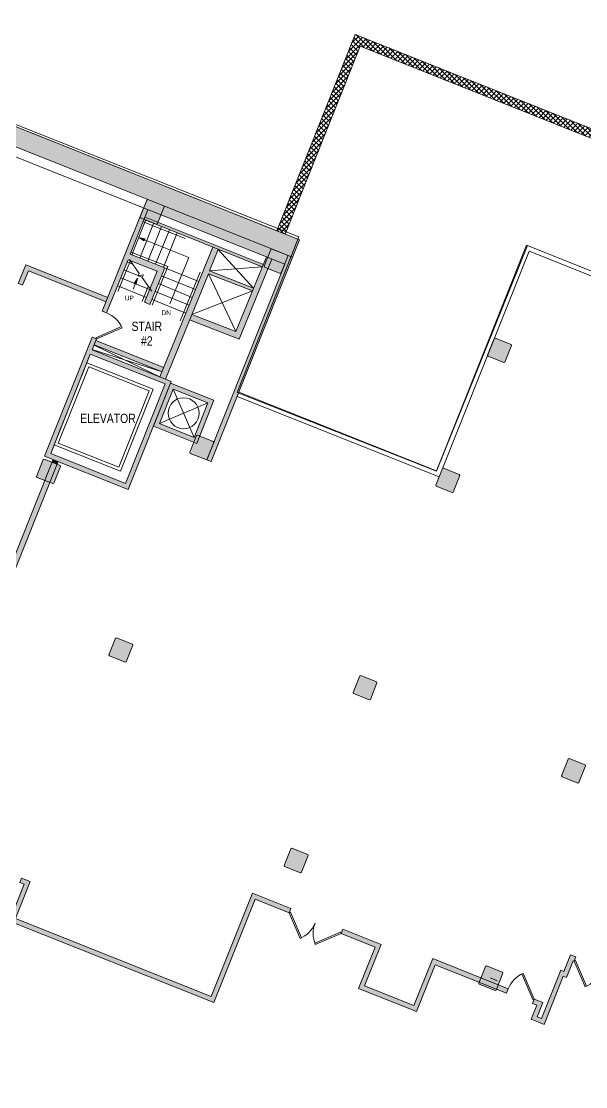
# Model space of a CAD drawing. Header units: inches. Extents: x -13 to 4331, y -638 to 2885.
# Drawn here: x 1480 to 2208, y 1511 to 2885 of the extents above; entities that cross this region are included whole.
import ezdxf

# ---------------------------------------------------------------- set-up
doc = ezdxf.new("R2010")
doc.units = ezdxf.units.IN
doc.header["$MEASUREMENT"] = 0
for name, color, linetype, lineweight in [('A-DETL-THIN', 151, 'Continuous', 9), ('A-DOOR', 31, 'Continuous', 13), ('A-ELEV', 7, 'Continuous', 9), ('A-FLOR-LEVL', 7, 'Continuous', 9), ('A-FLOR-STRS', 7, 'Continuous', 9), ('A-WALL', 113, 'Continuous', 9), ('A-WALL-PATT', 111, 'Continuous', 13), ('A-WALL-PRHT', 7, 'Continuous', 9), ('Chevy Chase Pavilion_3rd Floor Base_dwg', 8, 'Continuous', 9), ('M-HVAC', 7, 'Continuous', 9), ('NIC', 7, 'Continuous', 9), ('S-COLS', 52, 'Continuous', 13), ('TEXT', 7, 'Continuous', 9)]:
    doc.layers.add(name, color=color, linetype=linetype, lineweight=lineweight)
doc.styles.add('Arial', font='arial.ttf', dxfattribs={"height": 6})
doc.styles.add('Arial_1', font='arial.ttf', dxfattribs={"width": 0.8, "height": 12})

# ---------------------------------------------------------------- blocks, each defined once
blk = doc.blocks.new('Chevy Chase Pavilion_3rd Floor Base_dwg__U3-5518005-FIRST FLOOR POWER _ SIGNAL')
at = {"layer": 'A-DOOR', "color": 7, "lineweight": 9, "flags": 128}
blk.add_lwpolyline([(0, 0), (25.5, 25.5), (26.1, 24.8), (26.7, 24.2), (1.2, -1.2)], close=True, dxfattribs=at)
at = {"layer": 'A-DOOR', "color": 7, "lineweight": 9}
blk.add_arc((0, 0), 36, 0, 45, dxfattribs=at)
blk = doc.blocks.new('Chevy Chase Pavilion_3rd Floor Base_dwg_cut-5518010-FIRST FLOOR POWER _ SIGNAL')
at = {"layer": 'A-FLOR-STRS', "flags": 128}
blk.add_lwpolyline([(-1, 0), (-0.125, 0), (-0.0625, -0.125), (0.0625, 0.125), (0.125, 0), (1, 0)], dxfattribs=at)
blk = doc.blocks.new('Chevy Chase Pavilion_3rd Floor Base_dwg__U5-5518008-FIRST FLOOR POWER _ SIGNAL')
at = {"layer": 'A-DOOR', "color": 7, "lineweight": 9, "flags": 128}
blk.add_lwpolyline([(0, 0), (25.5, -25.5), (26.1, -24.8), (26.7, -24.2), (1.2, 1.2)], close=True, dxfattribs=at)
at = {"layer": 'A-DOOR', "color": 7, "lineweight": 9}
blk.add_arc((0, 0), 36, 315, 0, dxfattribs=at)
blk = doc.blocks.new('Chevy Chase Pavilion_3rd Floor Base_dwg__U5-5518022-FIRST FLOOR POWER _ SIGNAL')
at = {"layer": 'A-DOOR', "color": 7, "lineweight": 9, "flags": 128}
blk.add_lwpolyline([(0, 0), (25.5, -25.5), (26.1, -24.8), (26.7, -24.2), (1.2, 1.2)], close=True, dxfattribs=at)
at = {"layer": 'A-DOOR', "color": 7, "lineweight": 9}
blk.add_arc((0, 0), 36, 315, 0, dxfattribs=at)
blk = doc.blocks.new('Chevy Chase Pavilion_3rd Floor Base_dwg-5020009-FIRST FLOOR POWER _ SIGNAL')
at = {"layer": 'A-FLOR-LEVL'}
blk.add_hatch(color=256, dxfattribs=at).paths.add_polyline_path([(1638.2, 2602.3), (1631.2, 2606.4), (1639.2, 2604.7)], flags=0)
at = {"layer": 'A-FLOR-STRS'}
blk.add_hatch(color=256, dxfattribs=at).paths.add_polyline_path([(1628, 2546.4), (1625.5, 2547.4), (1629.7, 2554.3)], flags=0)
at = {"layer": 'A-WALL-PATT', "lineweight": 9}
for points in [[(1829.7, 2581), (1838.7, 2603.4), (1142, 2881.3), (1133, 2858.8), (1149.2, 2852.4), (1157.2, 2849.2), (1157.2, 2849.2), (1354.5, 2770.5), (1362.5, 2767.3), (1362.5, 2767.3), (1648.9, 2653.1), (1663.5, 2647.3), (1663.5, 2647.2), (1804.2, 2591.2), (1823.2, 2583.6), (1823.3, 2583.5), (1827.7, 2581.8)], [(1654.2, 2623.9), (1655.5, 2624.5), (1664, 2646), (1663.5, 2647.3), (1643, 2655.4), (1641.7, 2654.9), (1633.2, 2633.3), (1633.7, 2632), (1652.8, 2624.5)], [(1797.4, 2580.9), (1801.5, 2591.2), (1802.7, 2591.7), (1663.5, 2647.2), (1664, 2646), (1660, 2635.7), (1797.3, 2581)], [(1589.9, 2509.2), (1617.5, 2577.9), (1654.9, 2563.2), (1638.7, 2523.1), (1645.8, 2520.3), (1664.9, 2567.5), (1620.3, 2584.9), (1638.3, 2630.2), (1633.7, 2632), (1633.2, 2633.4), (1584.3, 2511.4)], [(1790.6, 2568.7), (1792, 2571.9), (1656.1, 2626.1), (1655.5, 2624.5), (1654.2, 2623.9), (1638.3, 2630.2), (1638.1, 2629.6), (1788.4, 2569.6)], [(1665.8, 2423.9), (1721.1, 2559.9), (1778, 2537.6), (1779.5, 2541.3), (1722.6, 2563.6), (1733.9, 2591.3), (1726.8, 2594.2), (1658.7, 2426.7), (1665.4, 2424)], [(1813.9, 2560.2), (1815.2, 2560.8), (1823.8, 2582.3), (1823.2, 2583.6), (1802.7, 2591.7), (1801.5, 2591.2), (1792.9, 2569.6), (1793.5, 2568.3), (1812.6, 2560.8)], [(1589.2, 2523.6), (1591.4, 2529.1), (1485.7, 2571.3), (1475.9, 2547.1), (1481.4, 2544.9), (1489, 2563.5), (1584.3, 2525.5)], [(1760.9, 2475.2), (1798.1, 2566.5), (1793.5, 2568.3), (1792.9, 2569.6), (1797.4, 2580.9), (1795.9, 2581.5), (1756.6, 2485.1), (1699.8, 2507.3), (1696.9, 2500.3), (1758.4, 2476.2)], [(1724.6, 2317.4), (1829.7, 2581), (1823.3, 2583.5), (1823.8, 2582.3), (1815, 2560.2), (1719.1, 2319.6), (1719.4, 2319.4)], [(2102.3, 2445.2), (2103.6, 2445.7), (2112.2, 2467.3), (2111.6, 2468.6), (2091.2, 2476.7), (2089.9, 2476.1), (2081.3, 2454.6), (2081.9, 2453.3), (2100.9, 2445.7)], [(1661.4, 2433.3), (1663.7, 2438.9), (1576, 2473.8), (1573.8, 2468.2), (1658.7, 2434.4)], [(1718.1, 2320), (1719.4, 2320.5), (1728, 2342.1), (1727.4, 2343.4), (1707, 2351.5), (1705.7, 2350.9), (1697.1, 2329.4), (1697.7, 2328.1), (1716.7, 2320.5)], [(1520.6, 2289), (1521.9, 2289.6), (1530.5, 2311.1), (1529.9, 2312.4), (1509.4, 2320.5), (1508.1, 2320), (1499.6, 2298.4), (1500.2, 2297.1), (1519.7, 2289.4)], [(1525.9, 2314), (1527.3, 2317.6), (1520.7, 2320.3), (1519.2, 2316.7), (1521.9, 2315.6)], [(2035.5, 2277.5), (2036.8, 2278), (2045.3, 2299.6), (2044.7, 2300.9), (2024.3, 2309), (2023, 2308.4), (2014.4, 2286.9), (2015, 2285.6), (2034, 2278)], [(1459.4, 2147.4), (1516.5, 2290.6), (1509.9, 2293.3), (1452.8, 2150), (1455.4, 2148.9)], [(1613.9, 2058.6), (1615.2, 2059.2), (1623.8, 2080.8), (1623.2, 2082.1), (1602.7, 2090.2), (1601.5, 2089.6), (1592.9, 2068), (1593.5, 2066.7), (1612.5, 2059.2)], [(1928.8, 2009.9), (1930.1, 2010.5), (1938.6, 2032.1), (1938.1, 2033.4), (1917.6, 2041.5), (1916.3, 2040.9), (1907.8, 2019.4), (1908.3, 2018.1), (1927.4, 2010.5)], [(2197.7, 1902.7), (2199, 1903.3), (2207.6, 1924.8), (2207, 1926.1), (2186.5, 1934.2), (2185.2, 1933.7), (2176.7, 1912.1), (2177.3, 1910.8), (2196.3, 1903.3)], [(1839.9, 1787), (1841.2, 1787.6), (1849.7, 1809.1), (1849.2, 1810.4), (1828.7, 1818.5), (1827.4, 1818), (1818.9, 1796.4), (1819.4, 1795.1), (1838.5, 1787.6)], [(2091, 1635.2), (2092.3, 1635.7), (2100.9, 1657.3), (2100.3, 1658.6), (2079.9, 1666.7), (2078.6, 1666.2), (2070.9, 1646.7), (2071.4, 1645.5), (2070.5, 1645.8), (2070, 1644.6), (2070.6, 1643.3), (2089.6, 1635.7)]]:
    blk.add_hatch(color=7, dxfattribs=at).paths.add_polyline_path(points, flags=0)
h = blk.add_hatch(color=7, dxfattribs=at)
h.paths.add_polyline_path([(1617.7, 2281.6), (1673.2, 2420.9), (1571.1, 2461.6), (1576.7, 2475.7), (1571.1, 2477.9), (1509.9, 2324.6), (1614.3, 2282.9)], flags=0)
h.paths.add_polyline_path([(1614.3, 2289.4), (1517.7, 2327.9), (1568.8, 2456.1), (1665.4, 2417.6), (1617.7, 2297.8)], flags=0)
h = blk.add_hatch(color=7, dxfattribs=at)
h.paths.add_polyline_path([(1702.3, 2342.4), (1705.7, 2350.9), (1707, 2351.5), (1709.8, 2350.4), (1728.2, 2396.7), (1672.4, 2418.8), (1650.3, 2363), (1697.1, 2344.5)], flags=0)
h.paths.add_polyline_path([(1702.7, 2348.7), (1658.1, 2366.4), (1675.8, 2411), (1720.4, 2393.3), (1703.1, 2349.8)], flags=0)
h = blk.add_hatch(color=7, dxfattribs=at)
h.paths.add_polyline_path([(2459.2, 1485), (2463.6, 1496.1), (2458.1, 1498.4), (2455.9, 1492.8), (2439.8, 1499.2), (2437.6, 1493.6), (2456.1, 1486.2)], flags=0)
h.paths.add_polyline_path([(2364.7, 1490.3), (2375.9, 1518.2), (2404.2, 1506.9), (2406.4, 1512.5), (2372.5, 1526), (2360.7, 1496.3)], flags=0)
h.paths.add_polyline_path([(2477, 1529.6), (2485.5, 1550.9), (2392.6, 1588), (2390.4, 1582.4), (2477.7, 1547.6), (2471.4, 1531.8)], flags=0)
h.paths.add_polyline_path([(2154.1, 1591.3), (2178.9, 1653.5), (2182.9, 1651.9), (2191.5, 1673.5), (2193, 1672.9), (2195.2, 1678.4), (2188.1, 1681.3), (2179.5, 1659.7), (2175.6, 1661.3), (2150.8, 1599.1), (2145.2, 1601.3), (2152.5, 1619.6), (2141.3, 1624), (2139.1, 1618.4), (2144.7, 1616.2), (2137.4, 1597.9), (2150.8, 1592.6)], flags=0)
h.paths.add_polyline_path([(2357, 1595.7), (2359.2, 1601.3), (2353.6, 1603.5), (2365.9, 1634.5), (2341.5, 1644.2), (2339.3, 1638.6), (2358.1, 1631.1), (2345.8, 1600.2), (2353.6, 1597.1)], flags=0)
h.paths.add_polyline_path([(1989.6, 1607.8), (2013.8, 1668.4), (2071.4, 1645.5), (2070.9, 1646.7), (2072.7, 1651.4), (2010.5, 1676.2), (1986.3, 1615.6), (1922.7, 1640.9), (1944, 1694.4), (1894.4, 1714.2), (1892.2, 1708.6), (1936.2, 1691.1), (1914.9, 1637.6), (1987.9, 1608.5)], flags=0)
h.paths.add_polyline_path([(2283.4, 1611.8), (2300.3, 1654.2), (2305.8, 1652), (2308.1, 1657.5), (2296.9, 1662), (2280, 1619.6), (2260.5, 1627.4), (2269.1, 1649), (2262.1, 1651.8), (2259.8, 1646.2), (2261.3, 1645.6), (2252.7, 1624.1), (2280, 1613.2)], flags=0)
h.paths.add_polyline_path([(1728, 1619.4), (1781.3, 1752.9), (1825.3, 1735.3), (1827.5, 1740.9), (1777.9, 1760.7), (1724.7, 1627.2), (1472.2, 1727.9), (1491.2, 1775.5), (1480, 1780), (1477.7, 1774.4), (1483.4, 1772.2), (1464.4, 1724.5), (1724.7, 1620.7)], flags=0)
h.paths.add_polyline_path([(2105.7, 1631.8), (2107.9, 1637.4), (2095, 1642.5), (2092.8, 1636.9), (2100.9, 1633.7)], flags=0)
h.paths.add_polyline_path([(1390.8, 1695.5), (1377.9, 1713.3), (1390.8, 1745.6), (1385.2, 1747.8), (1371.1, 1712.5), (1380.4, 1699.6), (1390.8, 1695.5)], flags=0)
h.paths.add_polyline_path([(1404.1, 1779), (1412.6, 1800.4), (1418.3, 1798.1), (1420.5, 1803.7), (1409.3, 1808.2), (1398.5, 1781.2)], flags=0)
at = {"layer": 'A-WALL-PRHT'}
h = blk.add_hatch(dxfattribs=at)
h.set_pattern_fill('FP_1', color=256, style=0, pattern_type=2)
h.set_pattern_definition([(45, (1809.372, -637.787), (-3.1819805, 3.1819805), []), (135, (1809.372, -637.787), (-3.1819805, -3.1819805), [])])
h.paths.add_polyline_path([(4259.5, -637.8), (4259.5, -637.8), (4259.5, 1931.2), (4259.6, 1931.3), (1910.5, 2868.6), (1809.4, 2615.1), (1820.1, 2610.8), (1916.9, 2853.6), (4248.1, 1923.5), (4248.1, -626.2), (4079.1, -626.2), (4079.1, -637.8), (4248.1, -637.8)], flags=0)
h.paths.add_polyline_path([(4259.5, -637.8), (4259.6, -637.8), (4259.6, -637.6), (4259.6, -637.7)], flags=0)
h.paths.add_polyline_path([(4259.6, 1931.2), (4259.6, 1931.3), (4259.6, 1931.3), (4259.6, 1931.2)], flags=0)
at = {"layer": 'A-ELEV', "flags": 128}
for points in [[(1522.1, 2339), (1607.6, 2305), (1649.8, 2410.9), (1564.5, 2444.9)], [(1527.3, 2341.3), (1605.4, 2310.2), (1644.6, 2408.6), (1566.7, 2439.7)]]:
    blk.add_lwpolyline(points, close=True, dxfattribs=at)
at = {"layer": 'A-FLOR-LEVL'}
for p, q in [((1638.2, 2602.3), (1631.2, 2606.4)), ((1631.2, 2606.4), (1639.2, 2604.7)), ((1639.2, 2604.7), (1638.2, 2602.3))]:
    blk.add_line(p, q, dxfattribs=at)
at = {"layer": 'A-FLOR-LEVL', "flags": 128}
blk.add_lwpolyline([(1631.2, 2606.4), (1695.9, 2580.9), (1671.5, 2520.8)], dxfattribs=at)
blk.add_lwpolyline([(1665.4, 2417.6), (1568.8, 2456.1), (1517.7, 2327.9), (1614.3, 2289.4)], close=True, dxfattribs=at)
at = {"layer": 'A-FLOR-STRS'}
for p, q in [((1622.3, 2584.1), (1640.1, 2628.7)), ((1637, 2626.8), (1691, 2605.2)), ((1632.6, 2580.1), (1650.3, 2624.7)), ((1642.8, 2576.1), (1660.6, 2620.6)), ((1653.1, 2572.1), (1670.8, 2616.5)), ((1663.3, 2568.1), (1681, 2612.4)), ((1620.5, 2576.8), (1604.4, 2536.8)), ((1616.3, 2575), (1623.9, 2571.9)), ((1612.2, 2564.7), (1630.4, 2557.4)), ((1630.7, 2557.2), (1635.6, 2555.2)), ((1660.7, 2557.3), (1704.6, 2539.5)), ((1664.9, 2567.5), (1708.7, 2549.7)), ((1684.8, 2498.9), (1710.5, 2561.9)), ((1604.1, 2544.3), (1641.2, 2529.2)), ((1608.2, 2554.5), (1645.3, 2539.4)), ((1629.7, 2554.3), (1623.9, 2539.8)), ((1625.5, 2547.4), (1629.7, 2554.3)), ((1628, 2546.4), (1625.5, 2547.4)), ((1629.7, 2554.3), (1628, 2546.4)), ((1643.6, 2543.5), (1635.9, 2524.2)), ((1656.6, 2547.1), (1700.4, 2529.3)), ((1652.5, 2536.9), (1696.3, 2519.1)), ((1648.4, 2526.7), (1692.1, 2508.9))]:
    blk.add_line(p, q, dxfattribs=at)
at = {"layer": 'A-FLOR-STRS', "flags": 128}
blk.add_lwpolyline([(1621.4, 2587.7), (1668.8, 2569.2), (1648.6, 2519.1)], dxfattribs=at)
at = {"layer": 'A-WALL', "color": 7}
for p, q in [((1133, 2858.8), (1829.7, 2581)), ((1638.1, 2629.6), (1790.7, 2568.7)), ((1639.4, 2632.8), (1792, 2571.9)), ((1726.8, 2594.2), (1658.7, 2426.7)), ((1733.9, 2591.3), (1722.6, 2563.6)), ((1722.6, 2563.6), (1779.5, 2541.3)), ((1476, 2547.1), (1481.5, 2544.9)), ((1573.8, 2468.2), (1661.5, 2433.3)), ((1576, 2473.8), (1663.7, 2438.9))]:
    blk.add_line(p, q, dxfattribs=at)
at = {"layer": 'A-WALL', "color": 7, "flags": 128}
for points in [[(2839.1, -637.8), (408.3, -637.8), (-13.4, -15.7), (1142, 2881.3), (1838.7, 2603.4), (1724.6, 2317.4), (1719.1, 2319.6), (1819.7, 2572), (1139.7, 2843.2), (0.1, -14.3), (414.9, -626.2), (2839.1, -626.2)], [(1589.9, 2509.2), (1584.3, 2511.4), (1637.6, 2644.6)], [(1643.2, 2642.4), (1620.3, 2584.9), (1664.9, 2567.5), (1645.8, 2520.3), (1638.7, 2523.1), (1654.9, 2563.2), (1617.5, 2577.9), (1589.9, 2509.2)], [(2816.9, 2316.9), (2134.9, 2588.8), (2018.7, 2297.6), (1758.2, 2401.5)], [(1760.4, 2407.1), (2015.4, 2305.4), (2131.6, 2596.6), (2819.1, 2322.4)], [(1591.6, 2529.1), (1485.7, 2571.3), (1475.9, 2547.1)], [(1803, 2578.7), (1760.9, 2475.2), (1696.9, 2500.3)], [(1699.8, 2507.3), (1756.6, 2485.1), (1795.9, 2581.5)], [(1589.3, 2523.5), (1489, 2563.5), (1481.4, 2544.9)], [(1665.8, 2423.9), (1721.1, 2559.9), (1778, 2537.6)], [(1531.8, 2363.3), (1517.7, 2327.9), (1614.3, 2289.4), (1665.4, 2417.6), (1568.8, 2456.1), (1557.3, 2427.3)], [(1520.7, 2320.3), (1223.4, 1574.6), (1230, 1572), (1527.3, 2317.6)]]:
    blk.add_lwpolyline(points, dxfattribs=at)
for points in [[(1571.1, 2461.6), (1576.7, 2475.7), (1571.1, 2477.9), (1509.9, 2324.6), (1617.7, 2281.6), (1673.2, 2420.9)], [(1650.3, 2363), (1706.1, 2340.9), (1728.2, 2396.7), (1672.4, 2418.8)], [(1658.1, 2366.4), (1702.7, 2348.7), (1720.4, 2393.3), (1675.8, 2411)], [(1477.7, 1774.4), (1480, 1780), (1491.2, 1775.5), (1472.2, 1727.9), (1724.7, 1627.2), (1777.9, 1760.7), (1827.5, 1740.9), (1825.3, 1735.3), (1781.3, 1752.9), (1728, 1619.4), (1464.4, 1724.5), (1483.4, 1772.2)], [(1892.2, 1708.6), (1894.4, 1714.2), (1944, 1694.4), (1922.7, 1640.9), (1986.3, 1615.6), (2010.5, 1676.2), (2107.9, 1637.4), (2105.7, 1631.8), (2013.8, 1668.4), (1989.6, 1607.8), (1914.9, 1637.6), (1936.2, 1691.1)], [(2141.3, 1624), (2152.5, 1619.6), (2145.2, 1601.3), (2150.8, 1599.1), (2175.6, 1661.3), (2179.5, 1659.7), (2188.1, 1681.3), (2195.2, 1678.4), (2193, 1672.9), (2191.5, 1673.5), (2182.9, 1651.9), (2178.9, 1653.5), (2154.1, 1591.3), (2137.4, 1597.9), (2144.7, 1616.2), (2139.1, 1618.4)]]:
    blk.add_lwpolyline(points, close=True, dxfattribs=at)
at = {"layer": 'A-WALL-PRHT', "flags": 128}
for points in [[(4079.1, -637.8), (4259.6, -637.8), (4259.6, 1931.3), (1910.5, 2868.6), (1809.4, 2615.1)], [(1820.1, 2610.8), (1916.9, 2853.6), (4248.1, 1923.5), (4248.1, -626.2), (4079.1, -626.2)]]:
    blk.add_lwpolyline(points, dxfattribs=at)
at = {"layer": 'M-HVAC'}
for p, q in [((1733.9, 2591.3), (1779.5, 2541.3)), ((1721.1, 2559.9), (1756.6, 2485.1)), ((1722.6, 2563.6), (1790.7, 2568.7)), ((1778, 2537.6), (1699.8, 2507.3)), ((1661.5, 2433.3), (1571.3, 2462)), ((1573.6, 2467.8), (1658.7, 2426.7)), ((1675.8, 2411), (1702.7, 2348.7)), ((1658.1, 2366.4), (1720.4, 2393.3))]:
    blk.add_line(p, q, dxfattribs=at)
blk.add_circle((1689.2, 2379.9), 20, dxfattribs=at)
at = {"layer": 'NIC', "flags": 128}
blk.add_lwpolyline([(408.3, -637.8), (-13.4, -15.7), (1142, 2881.3), (1809.4, 2615.1), (1910.5, 2868.6), (4259.6, 1931.3), (4259.6, -637.8)], close=True, dxfattribs=at)
at = {"layer": 'S-COLS', "color": 7, "lineweight": 9}
blk.add_line((2084.9, 1651.3), (2093.5, 1647.7), dxfattribs=at)
at = {"layer": 'S-COLS', "color": 7, "lineweight": 9, "flags": 128}
for points in [[(1633.2, 2633.3), (1633.7, 2632), (1654.2, 2623.9), (1655.5, 2624.5), (1664, 2646), (1663.5, 2647.3), (1643, 2655.4), (1641.7, 2654.9)], [(1792.9, 2569.6), (1793.5, 2568.3), (1813.9, 2560.2), (1815.2, 2560.8), (1823.8, 2582.3), (1823.2, 2583.6), (1802.8, 2591.7), (1801.5, 2591.2)], [(2081.3, 2454.6), (2081.9, 2453.3), (2102.3, 2445.2), (2103.6, 2445.7), (2112.2, 2467.3), (2111.6, 2468.6), (2091.2, 2476.7), (2089.9, 2476.1)], [(1697.1, 2329.4), (1697.7, 2328.1), (1718.1, 2320), (1719.4, 2320.5), (1728, 2342.1), (1727.4, 2343.4), (1707, 2351.5), (1705.7, 2350.9)], [(1499.6, 2298.4), (1500.2, 2297.1), (1520.6, 2289), (1521.9, 2289.6), (1530.5, 2311.1), (1529.9, 2312.4), (1509.4, 2320.5), (1508.1, 2320)], [(2014.4, 2286.9), (2015, 2285.6), (2035.5, 2277.5), (2036.8, 2278), (2045.3, 2299.6), (2044.7, 2300.9), (2024.3, 2309), (2023, 2308.4)], [(1592.9, 2068), (1593.5, 2066.7), (1613.9, 2058.6), (1615.2, 2059.2), (1623.8, 2080.8), (1623.2, 2082.1), (1602.7, 2090.2), (1601.5, 2089.6)], [(1907.8, 2019.4), (1908.3, 2018.1), (1928.8, 2009.9), (1930.1, 2010.5), (1938.6, 2032.1), (1938.1, 2033.4), (1917.6, 2041.5), (1916.3, 2040.9)], [(2176.7, 1912.1), (2177.3, 1910.8), (2197.7, 1902.7), (2199, 1903.3), (2207.6, 1924.8), (2207, 1926.1), (2186.5, 1934.2), (2185.2, 1933.7)], [(1818.9, 1796.4), (1819.4, 1795.1), (1839.9, 1787), (1841.2, 1787.6), (1849.7, 1809.1), (1849.2, 1810.4), (1828.7, 1818.5), (1827.4, 1818)], [(2070, 1644.6), (2070.6, 1643.3), (2091, 1635.2), (2092.3, 1635.7), (2100.9, 1657.3), (2100.3, 1658.6), (2079.9, 1666.7), (2078.6, 1666.2)]]:
    blk.add_lwpolyline(points, close=True, dxfattribs=at)
at = {"xscale": 24.99999999999999, "yscale": 24.99999999999999, "zscale": 24.99999999999999, "rotation": 304.7079996284916}
blk.add_blockref('Chevy Chase Pavilion_3rd Floor Base_dwg_cut-5518010-FIRST FLOOR POWER _ SIGNAL', (1633.8, 2557.7), dxfattribs=at)
at = {"extrusion": (0, 0, -1), "zscale": -1}
for name, p, rotation in [('Chevy Chase Pavilion_3rd Floor Base_dwg__U3-5518005-FIRST FLOOR POWER _ SIGNAL', (-1576.7, 2475.7), 111.4896308560613), ('Chevy Chase Pavilion_3rd Floor Base_dwg__U5-5518022-FIRST FLOOR POWER _ SIGNAL', (-1892.2, 1708.6), 21.74199999999709)]:
    blk.add_blockref(name, p, dxfattribs=dict(at, rotation=rotation))
for p, rotation in [((1825.3, 1735.3), 338.258), ((2193, 1672.9), 338.258), ((2141.3, 1624), 158.2580000000001)]:
    blk.add_blockref('Chevy Chase Pavilion_3rd Floor Base_dwg__U5-5518008-FIRST FLOOR POWER _ SIGNAL', p, dxfattribs=dict(rotation=rotation))
at = {"layer": 'A-FLOR-STRS', "char_height": 6, "attachment_point": 2, "line_spacing_factor": 0.941778, "style": 'Arial'}
for s, insert, width in [('UP', (1619.2, 2531.5), 13.884), ('DN', (1666.8, 2512.5), 14.398)]:
    blk.add_mtext(s, dxfattribs=dict(at, insert=insert, width=width))
at = {"layer": 'TEXT', "char_height": 12, "attachment_point": 2, "line_spacing_factor": 0.941778, "style": 'Arial_1'}
for s, insert, width in [('STAIR\\P#2', (1641.7, 2498), 45.544), ('ELEVATOR', (1591.6, 2379.2), 84.623)]:
    blk.add_mtext(s, dxfattribs=dict(at, insert=insert, width=width))

msp = doc.modelspace()

# ---------------------------------------------------------------- linework, layer by layer
at = {"layer": 'A-DETL-THIN'}
for p, q in [((1837.95, 2607.55), (1136.65, 2885.49)), ((1758.36, 2406.75), (1837.95, 2607.55)), ((2132.91, 2596.07), (2015.28, 2304.93)), ((2818.42, 2322.69), (2132.91, 2596.07)), ((2015.28, 2304.93), (1758.36, 2406.75))]:
    msp.add_line(p, q, dxfattribs=at)

# ---------------------------------------------------------------- block references
at = {"layer": 'Chevy Chase Pavilion_3rd Floor Base_dwg', "color": 7}
msp.add_blockref('Chevy Chase Pavilion_3rd Floor Base_dwg-5020009-FIRST FLOOR POWER _ SIGNAL', (0, 0), dxfattribs=at)

doc.saveas('drawing.dxf')
